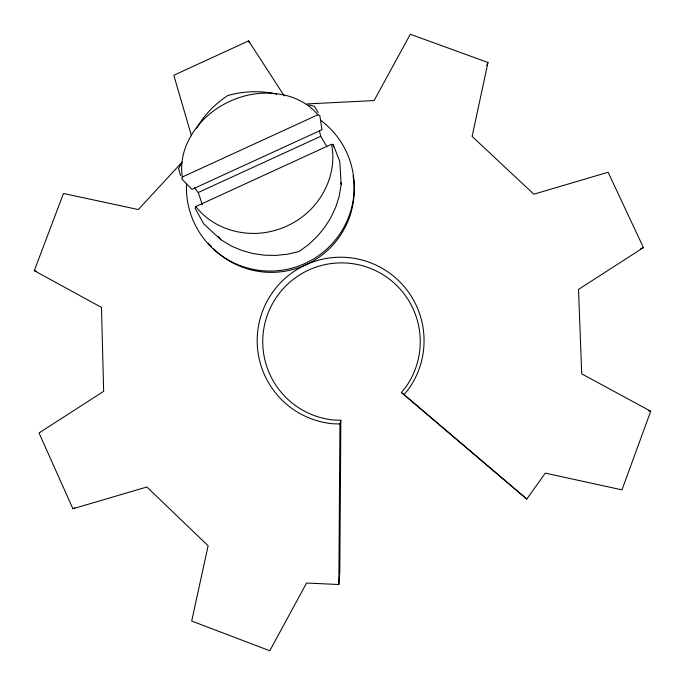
<?xml version="1.0" encoding="UTF-8"?>
<svg xmlns="http://www.w3.org/2000/svg" width="685" height="685" viewBox="0 0 685 685"><rect width="100%" height="100%" fill="white"/><g stroke="black" fill="none" stroke-linecap="round" stroke-linejoin="round"><path stroke-width="1.03" d="M182.141 162.105L138.327 209.559L63.474 193.47L34.293 270.661L101.474 307.445L103.658 391.341L39.019 432.963L72.901 508.758L146.915 486.992L208.12 545.799L191.68 621.055L269.796 650.75L306.563 583.029L338.827 584.519L339.94 423.964L340.856 420.256L333.98 420.051A78.766 78.749 73.1 0 1 265.583 320.683A78.766 78.749 73.1 0 1 375.252 270.489A78.766 78.749 73.1 0 1 405.725 387.213L401.393 392.556L526.808 499.065L545.286 473.121L621.971 489.878L650.707 411.248L581.711 373.864L578.508 289.421L643.429 247.602L608.109 172.252L533.863 194.197L472.111 136.426L487.985 62.506L410.315 34.25L374.096 100.575L307.026 103.932M340.856 420.256L339.811 571.718L338.827 584.519M341.199 184.453L339.118 196.612L335.616 207.469L330.709 217.873L324.484 227.643L317.044 236.608L308.515 244.613L299.045 251.532L287.632 254.195L276.004 255.419L264.367 255.205L252.911 253.544L241.839 250.462L231.35 246.026L220.801 239.664L203.685 223.824L195.148 208.3L195.773 206.553L331.514 144.278L333.338 144.903L339.751 161.412L341.199 184.453L340.71 182.45M182.321 177.004L181.782 178.931L191.954 189.377L321.959 129.722L319.835 115.577L317.926 114.763C301.349 94.958 272.741 89.658 248.398 95.087A80.779 70.332 -25.2 0 0 212.992 111.338C192.965 126.305 178.271 151.436 182.321 177.004L317.926 114.763M486.684 65.426L487.985 62.506M181.371 163.561L178.571 168.647L180.583 175.651M196.672 128.181C204.198 115.011 215.004 103.914 227.66 95.6C242.55 91.285 258.365 90.497 273.589 93.494M401.393 392.556L404.082 394.611L408.68 388.952A83.45 83.433 76.8 0 0 376.39 265.283A83.45 83.433 76.8 0 0 260.189 318.465A83.45 83.433 76.8 0 0 332.653 423.75L339.94 423.964M72.901 508.758L74.776 507.765M284.249 95.909L248.629 40.886L173.793 75.264L191.475 135.793M194.412 187.827L198.248 192.502L320.717 136.306L319.321 130.518M640.578 248.698L643.429 247.602M648.626 410.872L650.707 411.248M308.978 104.993L314.381 106.312L318.183 112.503M34.293 270.661L36.296 271.2M274.591 93.768L276.594 94.324M404.082 394.611L526.808 499.065M195.773 206.553C212.418 228.079 241.848 237.147 268.16 232.027A80.744 79.58 -22.2 0 0 303.712 215.732C324.75 199.138 337.046 170.907 331.514 144.278M218.395 236.316L220.801 239.664M320.717 136.306L326.805 146.504M202.34 204.695L198.248 192.502M248.629 40.886L249.297 42.855M333.338 144.903L333.561 146.975M353.075 175.805A82.731 82.354 -28.9 0 1 213.686 248.963M211.614 246.865A82.731 82.354 -28.9 0 1 208.334 243.218M320.486 120.14A83.972 83.579 -28.9 0 1 306.041 262.971A83.972 83.579 -28.9 0 1 186.551 183.529"/></g></svg>
